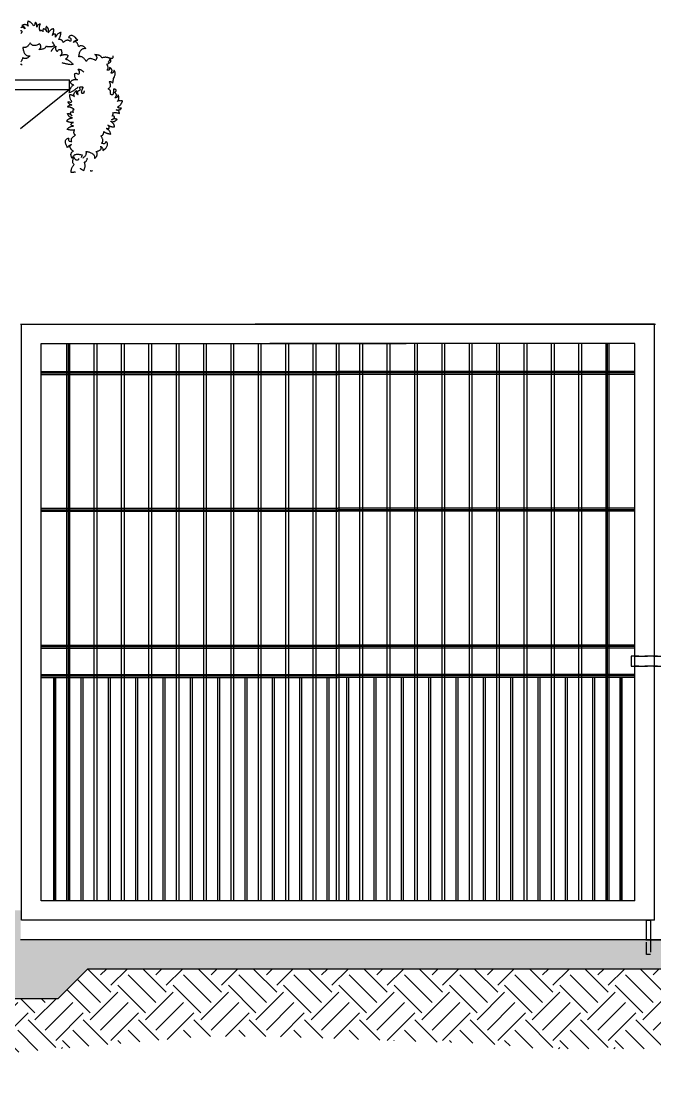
# Model space of a CAD drawing. Extents: x -24232 to 27340, y -23039 to 23489.
# Drawn here: x -1135 to 2110, y -23021 to -17639 of the extents above; entities that cross this region are included whole.
import ezdxf

# ---------------------------------------------------------------- set-up
doc = ezdxf.new("R2010")
doc.units = 0
doc.header["$LTSCALE"] = 10
doc.linetypes.add('HIDDEN', pattern=[9.525, 6.35, -3.175])
for name, color, linetype in [('0-HATCH', 8, 'CONTINUOUS'), ('1', 1, 'CONTINUOUS'), ('11', 11, 'CONTINUOUS'), ('2', 2, 'CONTINUOUS'), ('3', 3, 'CONTINUOUS'), ('4', 4, 'CONTINUOUS')]:
    doc.layers.add(name, color=color, linetype=linetype)

msp = doc.modelspace()

# ---------------------------------------------------------------- hatches: boundary and pattern name
at = {"layer": '0-HATCH'}
h = msp.add_hatch(dxfattribs=at)
h.set_pattern_fill('EARTH', color=256, scale=800, angle=45, style=0)
h.set_pattern_definition([(45, (5830.53, -1359.33), (3e-14, 282.8427), [200, -200]), (45, (5777.5, -1306.3), (3e-14, 282.8427), [200, -200]), (45, (5724.46, -1253.27), (3e-14, 282.8427), [200, -200]), (135, (5724.46, -1217.91), (-282.8427, 3e-14), [200, -200]), (135, (5777.5, -1164.88), (-282.8427, 3e-14), [200, -200]), (135, (5830.53, -1111.85), (-282.8427, 3e-14), [200, -200])])
h.paths.add_polyline_path([(-3857.7, -22339.6), (-3857.7, -22964.8), (-3538.8, -22985.6), (-3370.4, -23003.4), (-3264, -23012.2), (-2608.3, -23021.1), (-2510.8, -23021.1), (-2218.4, -23003.4), (-2103.2, -22976.8), (-1314.5, -22941.4), (-1252.4, -22923.6), (-632.1, -22870.5), (-215.6, -22835.1), (-117.6, -22835.1), (-117.6, -22489.6), (-794, -22489.6), (-944, -22639.6), (-1397.4, -22639.6), (-1397.4, -22339.6)])
h.paths.add_polyline_path([(936.4, -22861.6), (1237.7, -22870.5), (1521.3, -22897.1), (2194.8, -22897.1), (2354.3, -22897.1), (3033.1, -22923.6), (3148.3, -22923.6), (3317.2, -22923.6), (3317.2, -22489.6), (-117.6, -22489.6), (-117.6, -22835.1), (50.2, -22835.1), (165.4, -22835.1), (422.4, -22843.9)])
at = {"layer": '2'}
h = msp.add_hatch(dxfattribs=at)
h.set_pattern_fill('AR-CONC', color=256, scale=20, angle=45, style=0)
h.set_pattern_definition([(95, (5830.53, -1359.33), (110.3104, 92.5614), [15, -165]), (40, (5830.53, -1359.33), (-125.9984, 86.7536), [12, -132]), (145.4514, (5839.72, -1351.62), (-15.6879, 179.31506), [12.748, -140.2284]), (91.1842, (5802.24, -1331.05), (174.3386, 127.5228), [22.5, -247.5]), (141.6356, (5816.77, -1320.42), (-5.5798, 269.9423), [19.122, -210.3426]), (36.1842, (5802.24, -1331.05), (-5.58, 269.9423), [18, -198]), (66, (5823.45, -1323.98), (141.3543, 27.4765), [15, -165]), (11, (5823.45, -1323.98), (-68.1417, 136.9617), [12, -132]), (116.4514, (5835.23, -1321.69), (73.2127, 164.4381), [12.748, -140.2284]), (82.5, (5830.526, -1359.333), (-45.35864, 48.79796), [0, -130.4, 0, -134, 0, -132.5]), (52.5, (5830.526, -1359.33), (-18.57459, 92.9819), [0, -76.4, 0, -127.4, 0, -50.5]), (12.5, (5798.99, -1390.87), (78.68363, 72.30415), [0, -50, 0, -156, 0, -207]), (2.5, (5784.85, -1405.01), (68.318, 96.63196), [0, -65, 0, -103.6, 0, -147])])
h.paths.add_polyline_path([(-1137.4, -22339.6), (-1137.4, -22189.6), (-1397.4, -22189.6), (-1397.4, -22639.6), (-944, -22639.6), (-794, -22489.6), (5019.2, -22489.6), (5169.2, -22639.6), (5612.6, -22639.6), (5612.6, -22189.6), (5362.6, -22189.6), (5362.6, -22339.6)])

# ---------------------------------------------------------------- linework, layer by layer
at = {"layer": '1'}
for p, q in [((-892.4, -22139.6), (-892.4, -19289.6)), ((1867.6, -22139.6), (1867.6, -19289.6)), ((-1032.4, -19439.6), (487.6, -19439.6)), ((2007.6, -19439.6), (487.6, -19439.6)), ((-1032.4, -20139.6), (487.6, -20139.6)), ((2007.6, -20139.6), (487.6, -20139.6)), ((-1032.4, -20839.6), (487.6, -20839.6)), ((2007.6, -20839.6), (487.6, -20839.6)), ((-1032.4, -20989.6), (487.6, -20989.6)), ((2007.6, -20989.6), (487.6, -20989.6)), ((-962.4, -22139.6), (-962.4, -20997.1)), ((1937.6, -22139.6), (1937.6, -20997.1)), ((2062.6, -22339.6), (2162.6, -22339.6))]:
    msp.add_line(p, q, dxfattribs=at)
for points in [[(-688.9, -17850.2), (-687.7, -17848.8), (-686.3, -17846.8), (-684.9, -17844.8), (-683.6, -17842.6), (-682.3, -17840.4), (-681.1, -17838.2), (-680, -17835.9), (-678.9, -17833.4), (-677.9, -17831), (-677.9, -17831), (-680.4, -17829.5), (-682.9, -17828.3), (-685.5, -17827.2), (-688.1, -17826.4), (-690.7, -17825.6), (-693.4, -17825.1), (-695.9, -17824.7), (-698.6, -17824.6), (-701.3, -17824.5), (-704, -17824.5), (-706.8, -17824.7), (-709.5, -17825.1), (-712.3, -17825.5), (-715, -17826.2), (-717.8, -17826.9), (-720.6, -17827.8), (-720.6, -17827.8), (-721.4, -17825.3), (-722.6, -17823.2), (-723.9, -17821.3), (-725.5, -17819.5), (-727.4, -17818.1), (-729.4, -17816.8), (-731.7, -17815.8), (-734.1, -17814.9), (-736.7, -17814.1), (-739.4, -17813.4), (-742.1, -17812.8), (-744.9, -17812.3), (-747.9, -17811.9), (-750.8, -17811.4), (-753.7, -17811), (-756.7, -17810.6), (-756.7, -17810.6), (-754.6, -17812.4), (-752.7, -17814.2), (-751.1, -17816), (-749.8, -17817.9), (-748.6, -17819.7), (-747.9, -17821.5), (-747.4, -17823.4), (-747, -17825.2), (-747.1, -17827.1), (-747.3, -17829), (-747.9, -17830.8), (-748.6, -17832.7), (-749.6, -17834.6), (-751, -17836.5), (-752.5, -17838.4), (-754.3, -17840.2), (-754.3, -17840.2), (-759.2, -17837.6), (-763.7, -17835.5), (-768.1, -17833.8), (-772, -17832.6), (-775.7, -17831.9), (-779.2, -17831.4), (-782.3, -17831.4), (-785.3, -17831.7), (-788, -17832.6), (-790.5, -17833.5), (-792.7, -17834.9), (-794.7, -17836.6), (-796.6, -17838.6), (-798.3, -17840.9), (-799.7, -17843.4), (-801.1, -17846.2), (-801.1, -17846.2), (-803.1, -17842.8), (-805.2, -17839.7), (-807.3, -17836.7), (-809.5, -17834), (-811.7, -17831.4), (-813.9, -17829.2), (-816.3, -17827.1), (-818.5, -17825.3), (-821, -17823.9), (-823.4, -17822.7), (-826, -17821.8), (-828.6, -17821.2), (-831.2, -17821), (-834, -17821.1), (-836.7, -17821.5), (-839.6, -17822.3), (-839.6, -17822.3), (-838.9, -17817.8), (-838.1, -17813.4), (-837.1, -17809), (-836, -17804.9), (-834.8, -17801), (-833.4, -17797.3), (-831.7, -17793.8), (-829.9, -17790.6), (-827.7, -17787.9), (-825.3, -17785.3), (-822.6, -17783.1), (-819.6, -17781.4), (-816.2, -17779.9), (-812.5, -17779), (-808.4, -17778.5), (-803.8, -17778.6), (-803.8, -17778.6), (-805.9, -17776.5), (-808, -17774.4), (-810.1, -17772.6), (-812.3, -17770.8), (-814.5, -17769.3), (-816.7, -17767.8), (-818.8, -17766.7), (-821.1, -17765.8), (-823.3, -17765.3), (-825.6, -17764.9), (-827.9, -17765), (-830.2, -17765.3), (-832.6, -17766), (-835, -17767.2), (-837.3, -17768.8), (-839.8, -17770.8), (-839.8, -17770.8), (-840.7, -17767.5), (-841.7, -17764.1), (-842.8, -17761.1), (-844, -17758.1), (-845.2, -17755.4), (-846.6, -17753), (-848, -17750.7), (-849.6, -17748.7), (-851.3, -17747.2), (-853.1, -17746), (-855, -17745.1), (-857, -17744.8), (-859.2, -17744.8), (-861.6, -17745.4), (-864.1, -17746.5), (-866.8, -17748.1), (-866.8, -17748.1), (-864.5, -17745.2), (-862.1, -17742.6), (-859.6, -17740.3), (-856.9, -17738.4), (-854.1, -17736.9), (-851.2, -17736.1), (-848, -17736), (-844.7, -17736.6), (-844.7, -17736.6), (-848.6, -17731.8), (-852.4, -17727.6), (-855.9, -17723.9), (-859.4, -17720.7), (-862.9, -17718), (-866.1, -17716), (-869.3, -17714.3), (-872.5, -17713.2), (-875.4, -17712.6), (-878.2, -17712.6), (-880.8, -17713), (-883.4, -17713.9), (-885.8, -17715.4), (-888.2, -17717.2), (-890.3, -17719.5), (-892.3, -17722.3), (-892.3, -17722.3), (-888.2, -17723.1), (-884.9, -17724.3), (-882.4, -17726), (-880.7, -17728.2), (-879.8, -17731.1), (-879.7, -17734.5), (-880.5, -17738.6), (-882.2, -17743.5), (-882.2, -17743.5), (-884.6, -17741.5), (-886.9, -17739.8), (-889.2, -17738.6), (-891.6, -17737.8), (-893.9, -17737.3), (-896.2, -17737.1), (-898.5, -17737.3), (-900.9, -17737.7), (-903.3, -17738.4), (-905.5, -17739.3), (-907.9, -17740.4), (-910.2, -17741.7), (-912.5, -17743.2), (-914.8, -17744.7), (-917, -17746.4), (-919.4, -17748.2), (-919.4, -17748.2), (-919.9, -17746.3), (-920.6, -17744.4), (-921.4, -17742.7), (-922.3, -17741.2), (-923.4, -17739.8), (-924.5, -17738.5), (-925.9, -17737.4), (-927.3, -17736.3), (-928.8, -17735.5), (-930.5, -17734.8), (-932.4, -17734.2), (-934.2, -17733.7), (-936.3, -17733.4), (-938.5, -17733.2), (-940.7, -17733.2), (-943.1, -17733.3), (-943.1, -17733.3), (-941.6, -17731.4), (-940.1, -17729.4), (-938.9, -17727.5), (-937.7, -17725.3), (-936.7, -17723.2), (-935.7, -17721), (-934.9, -17718.8), (-934.1, -17716.6), (-933.4, -17714.3), (-932.7, -17712.1), (-932.2, -17709.7), (-931.7, -17707.3), (-931.2, -17704.9), (-930.9, -17702.5), (-930.5, -17700.1), (-930.1, -17697.7), (-930.1, -17697.7), (-932.6, -17698.3), (-935, -17699), (-937.4, -17699.9), (-939.5, -17700.9), (-941.6, -17701.9), (-943.6, -17703), (-945.7, -17704.3), (-947.4, -17705.8), (-949.2, -17707.4), (-950.9, -17708.9), (-952.4, -17710.7), (-953.8, -17712.6), (-955.1, -17714.6), (-956.4, -17716.7), (-957.5, -17718.9), (-958.6, -17721.2), (-958.6, -17721.2), (-958, -17718.7), (-957.8, -17716.4), (-957.7, -17714.1), (-957.8, -17712.1), (-958.1, -17710.1), (-958.6, -17708.3), (-959.3, -17706.8), (-960.2, -17705.2), (-960.2, -17705.2), (-963.6, -17705.4), (-966.4, -17705.9), (-968.8, -17706.6), (-970.8, -17707.7), (-972.4, -17708.9), (-973.6, -17710.2), (-974.7, -17711.6), (-975.6, -17713.1), (-975.6, -17713.1), (-974.4, -17711.1), (-973.2, -17709), (-972.2, -17707.1), (-971.3, -17705), (-970.4, -17703), (-969.7, -17700.9), (-969.1, -17698.8), (-968.6, -17696.6), (-968.3, -17694.5), (-967.9, -17692.4), (-967.7, -17690.2), (-967.6, -17688.1), (-967.5, -17685.9), (-967.6, -17683.7), (-967.8, -17681.4), (-968.1, -17679.2), (-968.1, -17679.2), (-970, -17679.2), (-971.9, -17679.4), (-973.7, -17679.7), (-975.5, -17680.2), (-977.3, -17680.9), (-979, -17681.8), (-980.8, -17682.8), (-982.5, -17684), (-984.3, -17685.3), (-985.9, -17686.9), (-987.6, -17688.7), (-989.1, -17690.5), (-990.7, -17692.6), (-992.3, -17694.8), (-993.8, -17697.1), (-995.3, -17699.7), (-995.3, -17699.7), (-994.5, -17696.5), (-993.9, -17693.6), (-993.6, -17690.9), (-993.6, -17688.3), (-993.8, -17685.9), (-994.1, -17683.6), (-994.7, -17681.3), (-995.5, -17679.4), (-996.4, -17677.4), (-997.4, -17675.5), (-998.4, -17673.8), (-999.8, -17672.2), (-1001.1, -17670.5), (-1002.6, -17669), (-1004, -17667.5), (-1005.7, -17666), (-1005.7, -17666), (-1006.1, -17667.5), (-1006.5, -17668.9), (-1006.9, -17670.4), (-1007.3, -17672), (-1007.5, -17673.4), (-1007.8, -17675), (-1007.8, -17676.6), (-1007.8, -17678.3), (-1007.7, -17679.9), (-1007.5, -17681.7), (-1007.1, -17683.5), (-1006.6, -17685.4), (-1006, -17687.4), (-1005.3, -17689.4), (-1004.2, -17691.5), (-1003.1, -17693.6), (-1003.1, -17693.6), (-1005.1, -17690.1), (-1006.9, -17687), (-1009, -17684.5), (-1010.9, -17682.4), (-1013.1, -17680.9), (-1015.2, -17680), (-1017.4, -17679.4), (-1019.6, -17679.4), (-1019.6, -17679.4), (-1020.8, -17681.2), (-1021.8, -17682.8), (-1022.5, -17684.5), (-1022.9, -17686.1), (-1023.1, -17687.6), (-1023, -17689.1), (-1022.4, -17690.5), (-1021.7, -17691.8), (-1021.7, -17691.8), (-1025.2, -17690), (-1028.2, -17688.4), (-1030.8, -17687.4), (-1032.9, -17686.8), (-1034.6, -17686.6), (-1036, -17687.1), (-1037, -17688.3), (-1037.4, -17690.2), (-1037.4, -17690.2), (-1038.2, -17688.1), (-1038.8, -17685.9), (-1039.4, -17683.8), (-1039.8, -17681.6), (-1040, -17679.4), (-1040.2, -17677.2), (-1040.4, -17675.1), (-1040.3, -17672.8), (-1040.2, -17670.6), (-1039.9, -17668.3), (-1039.5, -17666.1), (-1039, -17663.8), (-1038.5, -17661.6), (-1037.8, -17659.2), (-1036.9, -17657), (-1036, -17654.6), (-1036, -17654.6), (-1038.9, -17654.6), (-1041.8, -17655.1), (-1044.5, -17656.1), (-1047, -17657.7), (-1049.1, -17660), (-1051.1, -17662.8), (-1052.8, -17666.4), (-1054.3, -17670.7), (-1054.3, -17670.7), (-1053.9, -17668.2), (-1053.7, -17665.7), (-1053.6, -17663.5), (-1053.7, -17661.3), (-1053.9, -17659.2), (-1054.1, -17657.3), (-1054.5, -17655.5), (-1055, -17653.8), (-1055.6, -17652.3), (-1056.3, -17650.9), (-1057.2, -17649.4), (-1058.2, -17648.2), (-1059.3, -17647.2), (-1060.4, -17646.1), (-1061.8, -17645.3), (-1063.3, -17644.5), (-1063.3, -17644.5), (-1063.1, -17648.7), (-1063.4, -17652.5), (-1063.8, -17655.7), (-1064.5, -17658.2), (-1065.5, -17660.3), (-1066.8, -17661.6), (-1068.4, -17662.5), (-1070.3, -17662.8), (-1070.3, -17662.8), (-1072.1, -17660), (-1073.7, -17657.4), (-1075.5, -17655.2), (-1077.2, -17653.1), (-1079.1, -17651.2), (-1080.9, -17649.5), (-1082.7, -17648.1), (-1084.6, -17646.7), (-1086.4, -17645.5), (-1088.3, -17644.3), (-1090.1, -17643.3), (-1092, -17642.3), (-1093.8, -17641.5), (-1095.6, -17640.6), (-1097.6, -17639.7), (-1099.4, -17638.9), (-1099.4, -17638.9), (-1100, -17640.6), (-1100.4, -17642.4), (-1100.9, -17644.2), (-1101.2, -17645.9), (-1101.3, -17647.6), (-1101.5, -17649.2), (-1101.5, -17651), (-1101.4, -17652.6), (-1101.3, -17654.3), (-1101.1, -17655.9), (-1100.7, -17657.6), (-1100.3, -17659.1), (-1099.8, -17660.7), (-1099.3, -17662.3), (-1098.6, -17663.8), (-1097.8, -17665.3), (-1097.8, -17665.3), (-1100.2, -17663.3), (-1102.5, -17661.6), (-1104.6, -17660.2), (-1106.8, -17659.1), (-1109, -17658.4), (-1111.1, -17657.8), (-1113.3, -17657.4), (-1115.3, -17657.4), (-1117.3, -17657.4), (-1119.4, -17657.6), (-1121.3, -17658.1), (-1123.4, -17658.7), (-1125.3, -17659.4), (-1127.2, -17660.2), (-1129.2, -17661.1), (-1131.1, -17662), (-1131.1, -17662), (-1126.2, -17663.3), (-1122.6, -17665), (-1119.8, -17666.9), (-1118, -17669.2), (-1116.7, -17671.4), (-1116.1, -17674.1), (-1115.9, -17676.7), (-1116, -17679.4), (-1116, -17679.4), (-1117.5, -17677.3), (-1119.3, -17675.5), (-1120.9, -17674), (-1122.5, -17672.9), (-1124.2, -17671.9), (-1125.7, -17671.2), (-1127.5, -17670.9), (-1129.1, -17670.8), (-1130.7, -17671), (-1132.4, -17671.4), (-1134.1, -17672.2), (-1135.7, -17673.1)], [(-1137.2, -17687.4), (-1134.7, -17688.1), (-1132.9, -17689.1), (-1131.7, -17690.1), (-1130.8, -17691.3), (-1130.6, -17692.7), (-1130.7, -17694.2), (-1131.3, -17695.7), (-1132.1, -17697.3), (-1133.2, -17699.1), (-1134.6, -17700.8), (-1136.2, -17702.6)], [(-975.3, -17745.8), (-974.1, -17747.2), (-972.7, -17749.2), (-971.3, -17751.3), (-970, -17753.4), (-968.7, -17755.6), (-967.5, -17757.8), (-966.4, -17760.1), (-965.3, -17762.6), (-964.2, -17765.1), (-964.2, -17765.1), (-966.8, -17766.5), (-969.3, -17767.7), (-971.9, -17768.8), (-974.5, -17769.6), (-977.1, -17770.4), (-979.8, -17770.9), (-982.3, -17771.3), (-985, -17771.4), (-987.7, -17771.6), (-990.4, -17771.6), (-993.1, -17771.3), (-995.9, -17770.9), (-998.6, -17770.5), (-1001.4, -17769.8), (-1004.2, -17769.1), (-1007, -17768.2), (-1007, -17768.2), (-1007.8, -17770.7), (-1009, -17772.9), (-1010.3, -17774.7), (-1011.9, -17776.5), (-1013.7, -17777.9), (-1015.8, -17779.2), (-1018.1, -17780.3), (-1020.5, -17781.2), (-1023.1, -17782), (-1025.7, -17782.6), (-1028.5, -17783.2), (-1031.3, -17783.7), (-1034.3, -17784.2), (-1037.2, -17784.6), (-1040.1, -17785), (-1043.1, -17785.4), (-1043.1, -17785.4), (-1041, -17783.6), (-1039.1, -17781.8), (-1037.5, -17780), (-1036.2, -17778.1), (-1035, -17776.4), (-1034.3, -17774.5), (-1033.8, -17772.6), (-1033.4, -17770.8), (-1033.5, -17768.9), (-1033.6, -17767), (-1034.2, -17765.2), (-1035, -17763.4), (-1036, -17761.4), (-1037.4, -17759.5), (-1038.9, -17757.7), (-1040.7, -17755.8), (-1040.7, -17755.8), (-1045.6, -17758.5), (-1050.1, -17760.5), (-1054.4, -17762.2), (-1058.4, -17763.4), (-1062.1, -17764.2), (-1065.6, -17764.6), (-1068.7, -17764.7), (-1071.7, -17764.3), (-1074.4, -17763.5), (-1076.9, -17762.5), (-1079.1, -17761.1), (-1081.1, -17759.4), (-1082.9, -17757.4), (-1084.7, -17755.1), (-1086.1, -17752.6), (-1087.5, -17749.9), (-1087.5, -17749.9), (-1089.5, -17753.2), (-1091.6, -17756.4), (-1093.7, -17759.3), (-1095.9, -17762.1), (-1098.1, -17764.6), (-1100.3, -17766.8), (-1102.7, -17769), (-1104.9, -17770.7), (-1107.4, -17772.1), (-1109.8, -17773.3), (-1112.4, -17774.3), (-1114.9, -17774.8), (-1117.6, -17775.1), (-1120.4, -17774.9), (-1123.1, -17774.5), (-1126, -17773.7), (-1126, -17773.7), (-1125.3, -17778.3), (-1124.5, -17782.6), (-1123.5, -17787), (-1122.4, -17791.1), (-1121.2, -17795), (-1119.8, -17798.7), (-1118.1, -17802.2), (-1116.3, -17805.4), (-1114.1, -17808.2), (-1111.7, -17810.8), (-1109, -17812.9), (-1106, -17814.7), (-1102.6, -17816.1), (-1098.9, -17817.1), (-1094.7, -17817.5), (-1090.2, -17817.4), (-1090.2, -17817.4), (-1092.2, -17819.5), (-1094.3, -17821.6), (-1096.5, -17823.5), (-1098.7, -17825.2), (-1100.9, -17826.8), (-1103, -17828.2), (-1105.2, -17829.4), (-1107.4, -17830.2), (-1109.7, -17830.7), (-1112, -17831.1), (-1114.3, -17831.1), (-1116.6, -17830.7), (-1119, -17830), (-1121.4, -17828.8), (-1123.7, -17827.3), (-1126.2, -17825.2), (-1126.2, -17825.2), (-1127.1, -17828.5), (-1128.1, -17831.9), (-1129.2, -17835), (-1130.4, -17837.9), (-1131.6, -17840.6), (-1133, -17843.1), (-1134.4, -17845.4), (-1136, -17847.3)], [(-979.1, -17794.4), (-979.1, -17794.4), (-978.4, -17792), (-977.6, -17789.9), (-976.6, -17787.8), (-975.5, -17785.9), (-974.5, -17783.9), (-973.2, -17782.1), (-971.8, -17780.4), (-970.3, -17778.8), (-968.9, -17777.2), (-967.2, -17775.8), (-965.6, -17774.3), (-963.8, -17773), (-962, -17771.6), (-960.1, -17770.6), (-958.1, -17769.4), (-956.2, -17768.2), (-956.2, -17768.2), (-957, -17770.8), (-957.7, -17773.2), (-958.1, -17775.3), (-958.2, -17777.5), (-958.3, -17779.5), (-958.1, -17781.2), (-957.7, -17782.9), (-957.3, -17784.4), (-956.7, -17785.9), (-955.9, -17787.3), (-955, -17788.5), (-954, -17789.8), (-952.9, -17791.1), (-951.7, -17792.2), (-950.5, -17793.2), (-949.2, -17794.2), (-949.2, -17794.2), (-947.1, -17790.7), (-944.7, -17788.2), (-942.4, -17786.4), (-940, -17785.2), (-937.6, -17784.7), (-935, -17784.5), (-932.5, -17784.6), (-930, -17785.1), (-930, -17785.1), (-929.1, -17787.5), (-928.4, -17790), (-927.7, -17792.3), (-927.3, -17794.7), (-926.9, -17796.9), (-926.6, -17799), (-926.5, -17801.2), (-926.6, -17803.3), (-926.8, -17805.3), (-927.3, -17807.2), (-927.9, -17808.9), (-928.6, -17810.7), (-929.6, -17812.4), (-930.7, -17814), (-932.1, -17815.5), (-933.7, -17816.9), (-933.7, -17816.9), (-931, -17815.6), (-928.2, -17814.3), (-925.7, -17813.3), (-923.1, -17812.4), (-920.5, -17811.8), (-918, -17811.1), (-915.5, -17810.8), (-913, -17810.5), (-910.6, -17810.3), (-908.2, -17810.4), (-905.9, -17810.5), (-903.6, -17810.8), (-901.2, -17811.3), (-899, -17812), (-896.9, -17812.8), (-894.7, -17813.7), (-894.7, -17813.7), (-895, -17815.3), (-895.3, -17817.1), (-895.7, -17818.7), (-896.3, -17820.3), (-896.8, -17821.8), (-897.5, -17823.2), (-898.1, -17824.7), (-898.9, -17826), (-899.7, -17827.2), (-900.6, -17828.4), (-901.6, -17829.7), (-902.8, -17830.7), (-903.9, -17831.6), (-905.1, -17832.4), (-906.4, -17833.3), (-907.9, -17834), (-907.9, -17834), (-904.6, -17834.4), (-901.4, -17835.2), (-898.5, -17836.1), (-895.6, -17837.3), (-892.9, -17838.6), (-890.4, -17840), (-888, -17841.7), (-885.6, -17843.4), (-883.2, -17845.3), (-881, -17847.3), (-878.9, -17849.3), (-876.8, -17851.5), (-874.8, -17853.7), (-872.7, -17855.8), (-870.7, -17858.1), (-868.7, -17860.3), (-868.7, -17860.3), (-871.3, -17861.2), (-874.1, -17861.8), (-877.2, -17862.1), (-880.7, -17862.2), (-884.2, -17862), (-888, -17861.5), (-891.8, -17861.1), (-895.7, -17860.4), (-899.7, -17859.6), (-903.7, -17858.6), (-907.6, -17857.7), (-911.3, -17856.6), (-915.1, -17855.7), (-918.6, -17854.6), (-921.7, -17853.6), (-924.8, -17852.7)], [(-1137.6, -17859.9), (-1134.4, -17860), (-1131.1, -17859.4), (-1131.1, -17859.4), (-1135, -17864.2)], [(-817.7, -18339.1), (-816.5, -18338.3), (-813.7, -18336.2), (-811.1, -18334), (-808.8, -18331.8), (-806.7, -18329.5), (-805, -18327.2), (-803.5, -18324.8), (-802.2, -18322.4), (-801.3, -18319.8), (-800.7, -18317.2), (-800.4, -18314.6), (-800.5, -18311.8), (-800.9, -18309.1), (-801.7, -18306.2), (-801.7, -18306.2), (-797.1, -18306.9), (-792.8, -18307.8), (-788.4, -18308.9), (-784.3, -18310), (-780.4, -18311.2), (-776.8, -18312.7), (-773.3, -18314.5), (-770.1, -18316.3), (-767.4, -18318.5), (-764.8, -18321), (-762.7, -18323.6), (-761, -18326.7), (-759.6, -18330.1), (-758.6, -18333.9), (-758.3, -18338), (-758.4, -18342.6), (-758.4, -18342.6), (-756.3, -18340.5), (-754.1, -18338.4), (-752.3, -18336.3), (-750.5, -18334.1), (-748.9, -18331.9), (-747.5, -18329.8), (-746.3, -18327.6), (-745.4, -18325.4), (-744.8, -18323.2), (-744.5, -18320.9), (-744.5, -18318.6), (-744.8, -18316.3), (-745.4, -18313.9), (-746.7, -18311.5), (-748.2, -18309.1), (-750.2, -18306.6), (-750.2, -18306.6), (-746.8, -18305.7), (-743.5, -18304.8), (-740.4, -18303.7), (-737.4, -18302.6), (-734.7, -18301.4), (-732.2, -18300), (-729.9, -18298.7), (-728, -18297.1), (-726.4, -18295.4), (-725.2, -18293.6), (-724.3, -18291.7), (-723.9, -18289.7), (-723.9, -18287.5), (-724.5, -18285.2), (-725.6, -18282.6), (-727.2, -18279.9), (-727.2, -18279.9), (-724.3, -18282.2), (-721.7, -18284.7), (-719.4, -18287.2), (-717.6, -18289.9), (-716.1, -18292.7), (-715.3, -18295.7), (-715.3, -18298.8), (-715.9, -18302.1), (-715.9, -18302.1), (-711, -18298.3), (-706.8, -18294.6), (-703, -18291.1), (-699.8, -18287.6), (-697.1, -18284.1), (-695, -18281), (-693.3, -18277.8), (-692.1, -18274.7), (-691.5, -18271.7), (-691.5, -18268.9), (-691.9, -18266.3), (-692.7, -18263.8), (-694.2, -18261.3), (-695.9, -18258.9), (-698.3, -18256.8), (-701, -18254.7), (-701, -18254.7), (-701.9, -18258.8), (-703.1, -18262.1), (-704.8, -18264.6), (-707.1, -18266.2), (-710, -18267.1), (-713.4, -18267.1), (-717.5, -18266.3), (-722.3, -18264.5), (-722.3, -18264.5), (-720.3, -18262.2), (-718.6, -18259.9), (-717.4, -18257.6), (-716.6, -18255.3), (-716, -18252.9), (-715.8, -18250.6), (-715.9, -18248.3), (-716.3, -18245.9), (-717, -18243.6), (-717.9, -18241.3), (-718.9, -18238.9), (-720.2, -18236.6), (-721.7, -18234.2), (-723.2, -18231.9), (-724.8, -18229.7), (-726.6, -18227.3), (-726.6, -18227.3), (-724.7, -18226.8), (-722.8, -18226.1), (-721.1, -18225.3), (-719.5, -18224.4), (-718.2, -18223.4), (-716.8, -18222.3), (-715.7, -18220.9), (-714.6, -18219.6), (-713.8, -18218), (-713.1, -18216.3), (-712.4, -18214.5), (-712, -18212.7), (-711.6, -18210.5), (-711.4, -18208.4), (-711.4, -18206.2), (-711.4, -18203.8), (-711.4, -18203.8), (-709.5, -18205.3), (-707.5, -18206.8), (-705.6, -18208.1), (-703.5, -18209.3), (-701.4, -18210.3), (-699.2, -18211.4), (-697, -18212.2), (-694.8, -18212.9), (-692.6, -18213.7), (-690.3, -18214.4), (-687.9, -18214.9), (-685.6, -18215.5), (-683.2, -18216), (-680.8, -18216.4), (-678.4, -18216.8), (-676, -18217.2), (-676, -18217.2), (-676.5, -18214.7), (-677.2, -18212.3), (-678, -18209.9), (-679, -18207.8), (-680, -18205.6), (-681.1, -18203.6), (-682.4, -18201.6), (-683.8, -18199.8), (-685.4, -18198), (-687, -18196.3), (-688.7, -18194.8), (-690.6, -18193.3), (-692.6, -18192), (-694.6, -18190.7), (-696.8, -18189.5), (-699.1, -18188.5), (-699.1, -18188.5), (-696.6, -18189), (-694.3, -18189.3), (-692, -18189.4), (-690, -18189.3), (-688.1, -18189), (-686.2, -18188.5), (-684.7, -18187.9), (-683.1, -18187), (-683.1, -18187), (-683.2, -18183.6), (-683.8, -18180.8), (-684.4, -18178.4), (-685.4, -18176.4), (-686.6, -18174.8), (-688, -18173.6), (-689.3, -18172.5), (-690.9, -18171.5), (-690.9, -18171.5), (-688.8, -18172.8), (-686.8, -18174), (-684.9, -18175), (-682.8, -18175.9), (-680.7, -18176.8), (-678.6, -18177.6), (-676.5, -18178.2), (-674.4, -18178.7), (-672.3, -18179.1), (-670.2, -18179.5), (-668, -18179.7), (-665.9, -18179.8), (-663.7, -18179.9), (-661.5, -18179.9), (-659.2, -18179.7), (-657, -18179.4), (-657, -18179.4), (-657, -18177.6), (-657.1, -18175.6), (-657.5, -18173.8), (-658, -18172), (-658.6, -18170.2), (-659.5, -18168.5), (-660.5, -18166.7), (-661.7, -18165), (-662.9, -18163.2), (-664.5, -18161.5), (-666.2, -18159.8), (-668.1, -18158.3), (-670.1, -18156.7), (-672.4, -18155.1), (-674.6, -18153.5), (-677.2, -18152), (-677.2, -18152), (-674, -18152.9), (-671.1, -18153.5), (-668.4, -18153.8), (-665.8, -18153.8), (-663.4, -18153.7), (-661, -18153.4), (-658.8, -18152.8), (-656.8, -18152.1), (-654.8, -18151.2), (-653, -18150.2), (-651.2, -18149.2), (-649.6, -18147.9), (-647.9, -18146.6), (-646.4, -18145.1), (-644.9, -18143.6), (-643.4, -18142), (-643.4, -18142), (-644.8, -18141.6), (-646.3, -18141.2), (-647.7, -18140.7), (-649.3, -18140.3), (-650.8, -18140.1), (-652.4, -18139.8), (-654, -18139.8), (-655.6, -18139.7), (-657.2, -18139.8), (-659, -18140), (-660.8, -18140.4), (-662.8, -18140.8), (-664.7, -18141.4), (-666.7, -18142.2), (-668.9, -18143.1), (-671, -18144.3), (-671, -18144.3), (-667.4, -18142.4), (-664.4, -18140.5), (-661.8, -18138.5), (-659.7, -18136.6), (-658.1, -18134.4), (-657.2, -18132.4), (-656.6, -18130.1), (-656.6, -18128), (-656.6, -18128), (-658.4, -18126.7), (-660, -18125.7), (-661.7, -18125), (-663.3, -18124.5), (-664.7, -18124.3), (-666.2, -18124.5), (-667.7, -18125), (-669, -18125.6), (-669, -18125.6), (-667.1, -18122.2), (-665.5, -18119.2), (-664.4, -18116.7), (-663.8, -18114.6), (-663.6, -18112.8), (-664.1, -18111.4), (-665.2, -18110.5), (-667.2, -18110), (-667.2, -18110), (-665.1, -18109.3), (-662.9, -18108.7), (-660.8, -18108.1), (-658.6, -18107.7), (-656.4, -18107.5), (-654.2, -18107.4), (-652, -18107.2), (-649.7, -18107.3), (-647.5, -18107.4), (-645.3, -18107.8), (-643, -18108.2), (-640.8, -18108.7), (-638.5, -18109.2), (-636.2, -18110), (-634, -18111), (-631.6, -18111.9), (-631.6, -18111.9), (-631.6, -18108.9), (-632.1, -18106), (-633, -18103.3), (-634.6, -18100.8), (-636.8, -18098.7), (-639.6, -18096.6), (-643.2, -18094.9), (-647.5, -18093.3), (-647.5, -18093.3), (-644.9, -18093.7), (-642.5, -18094), (-640.2, -18094.1), (-638.1, -18094.1), (-636, -18093.9), (-634.1, -18093.7), (-632.3, -18093.4), (-630.6, -18092.9), (-629, -18092.2), (-627.6, -18091.6), (-626.2, -18090.7), (-625, -18089.7), (-623.9, -18088.6), (-622.8, -18087.5), (-622, -18086.1), (-621.2, -18084.7), (-621.2, -18084.7), (-625.4, -18084.8), (-629.1, -18084.5), (-632.3, -18084), (-634.8, -18083.3), (-636.9, -18082.3), (-638.2, -18080.9), (-639.1, -18079.3), (-639.3, -18077.4), (-639.3, -18077.4), (-636.6, -18075.7), (-633.9, -18074.1), (-631.7, -18072.3), (-629.6, -18070.6), (-627.7, -18068.8), (-626, -18067), (-624.5, -18065.2), (-623.1, -18063.3), (-621.8, -18061.6), (-620.7, -18059.7), (-619.7, -18057.9), (-618.6, -18056), (-617.8, -18054.2), (-616.9, -18052.4), (-616, -18050.4), (-615.1, -18048.6), (-615.1, -18048.6), (-616.8, -18048), (-618.7, -18047.6), (-620.4, -18047.1), (-622.1, -18046.8), (-623.8, -18046.6), (-625.4, -18046.4), (-627.2, -18046.3), (-628.8, -18046.4), (-630.5, -18046.5), (-632.1, -18046.8), (-633.8, -18047.1), (-635.3, -18047.5), (-636.9, -18048), (-638.6, -18048.5), (-640, -18049.1), (-641.6, -18049.9), (-641.6, -18049.9), (-639.5, -18047.6), (-637.8, -18045.3), (-636.3, -18043.2), (-635.3, -18041), (-634.5, -18038.8), (-633.9, -18036.7), (-633.5, -18034.5), (-633.4, -18032.5), (-633.4, -18030.5), (-633.6, -18028.4), (-634.1, -18026.5), (-634.7, -18024.4), (-635.3, -18022.5), (-636.1, -18020.5), (-637, -18018.6), (-637.9, -18016.7), (-637.9, -18016.7), (-639.2, -18021.6), (-641, -18025.2), (-642.9, -18027.9), (-645.1, -18029.7), (-647.5, -18030.9), (-650.1, -18031.5), (-652.7, -18031.7), (-655.4, -18031.6), (-655.4, -18031.6), (-653.3, -18030), (-651.5, -18028.3), (-650, -18026.7), (-648.8, -18025.1), (-647.8, -18023.4), (-647.1, -18021.9), (-646.8, -18020.2), (-646.6, -18018.6), (-646.8, -18016.9), (-647.2, -18015.2), (-648, -18013.5), (-648.9, -18011.9), (-650.2, -18010.3), (-651.7, -18008.5), (-653.5, -18007), (-655.6, -18005.2), (-655.6, -18005.2), (-652.5, -18002.3), (-650.4, -17999.7), (-648.8, -17997.4), (-647.7, -17995.5), (-647.3, -17994), (-647.4, -17992.6), (-647.8, -17991.5), (-648.8, -17990.5), (-649.9, -17989.7), (-651.4, -17989.2), (-652.9, -17988.7), (-654.8, -17988.2), (-656.6, -17987.9), (-658.5, -17987.4), (-660.2, -17987.1), (-661.9, -17986.6), (-661.9, -17986.6), (-661.8, -17993), (-661.7, -17998.4), (-662, -18003.2), (-662.6, -18007), (-663.2, -18010.2), (-663.9, -18012.7), (-664.9, -18014.5), (-666, -18015.7), (-667.1, -18016.6), (-668.5, -18016.8), (-670, -18016.6), (-671.6, -18016.1), (-673.1, -18015.2), (-674.9, -18014.1), (-676.6, -18012.7), (-678.3, -18011.1), (-678.3, -18011.1), (-677.7, -18009), (-677.1, -18007.1), (-676.7, -18005.1), (-676.6, -18003.2), (-676.6, -18001.3), (-676.8, -17999.6), (-677.1, -17997.8), (-677.6, -17996.3), (-678.4, -17994.7), (-679.2, -17993.3), (-680.3, -17991.8), (-681.5, -17990.6), (-683, -17989.2), (-684.5, -17988.1), (-686.2, -17986.9), (-688.1, -17985.9), (-688.1, -17985.9), (-685.6, -17983.9), (-683.5, -17981.8), (-681.6, -17979.7), (-680, -17977.6), (-678.7, -17975.4), (-677.7, -17973.2), (-677, -17971), (-676.6, -17968.7), (-676.5, -17966.4), (-676.8, -17964.1), (-677.2, -17961.8), (-678, -17959.4), (-679.1, -17956.9), (-680.5, -17954.5), (-682.1, -17952.1), (-684.1, -17949.6), (-684.1, -17949.6), (-681.6, -17948.7), (-679.1, -17948.4), (-676.7, -17948.5), (-674.2, -17949.2), (-671.9, -17950.4), (-669.5, -17952), (-667.3, -17954.3), (-665, -17957), (-665, -17957), (-664.8, -17955.4), (-664.5, -17953.9), (-664.4, -17952.3), (-664, -17950.7), (-663.9, -17949.3), (-663.6, -17947.7), (-663.4, -17946.2), (-663.1, -17944.6), (-662.9, -17943), (-662.6, -17941.5), (-662.4, -17939.9), (-662.1, -17938.3), (-662, -17936.9), (-661.6, -17935.3), (-661.5, -17933.8), (-661.2, -17932.2), (-661.2, -17932.2), (-658.9, -17927.8), (-657.1, -17923.8), (-655.6, -17920.2), (-654.4, -17916.8), (-653.7, -17913.6), (-653.1, -17910.7), (-652.9, -17908), (-652.9, -17905.6), (-653.2, -17903.3), (-653.7, -17901.2), (-654.3, -17899.3), (-655.1, -17897.5), (-656.2, -17895.9), (-657.2, -17894.3), (-658.4, -17892.8), (-659.8, -17891.4), (-659.8, -17891.4), (-660.1, -17895.3), (-660.8, -17898.5), (-662.1, -17901.1), (-663.8, -17903), (-665.9, -17904.3), (-668.5, -17905), (-671.4, -17905), (-674.9, -17904.4), (-674.9, -17904.4), (-672.9, -17902.2), (-671.3, -17899.9), (-670.2, -17897.8), (-669.5, -17895.9), (-669, -17893.9), (-668.9, -17892), (-669.3, -17890.2), (-669.8, -17888.5), (-670.5, -17887), (-671.6, -17885.4), (-672.7, -17883.7), (-674.2, -17882.2), (-675.8, -17880.7), (-677.5, -17879.3), (-679.4, -17877.8), (-681.3, -17876.4), (-681.3, -17876.4), (-681.2, -17880.5), (-681.7, -17884), (-682.7, -17886.7), (-684.2, -17888.8), (-686.2, -17890.2), (-688.7, -17891), (-691.9, -17891.1), (-695.5, -17890.6), (-695.5, -17890.6), (-693.7, -17888.9), (-692.2, -17887.1), (-691.1, -17885.4), (-690.2, -17883.6), (-689.6, -17881.7), (-689.3, -17879.9), (-689.2, -17878), (-689.2, -17876.1), (-689.6, -17874.1), (-689.9, -17872.2), (-690.6, -17870.2), (-691.4, -17868.2), (-692.2, -17866.3), (-693.2, -17864.1), (-694.2, -17862.1), (-695.3, -17860.1), (-695.3, -17860.1), (-691.3, -17858.4), (-687.8, -17856.6), (-684.6, -17854.8), (-681.9, -17852.9), (-679.6, -17851.1), (-677.7, -17849.2), (-676.3, -17847.3), (-675.3, -17845.4), (-674.6, -17843.4), (-674.6, -17841.5), (-674.7, -17839.4), (-675.5, -17837.3), (-676.6, -17835.3), (-678.1, -17833.2), (-680.1, -17831.1), (-682.4, -17829), (-682.4, -17829), (-680.5, -17828.9), (-678.4, -17828.9), (-676.4, -17828.8), (-674.5, -17828.8), (-672.5, -17828.9), (-670.7, -17828.6), (-668.9, -17828.4), (-667.4, -17828.2), (-666, -17827.7), (-664.8, -17827), (-663.9, -17826.1), (-663.2, -17825), (-662.9, -17823.5), (-662.9, -17821.8), (-663.3, -17819.7), (-664.1, -17817.3), (-664.1, -17817.3), (-664.1, -17817.2)], [(-813.1, -17901.2), (-813.1, -17901.2), (-814.6, -17899.3), (-816.2, -17897.7), (-817.9, -17896.1), (-819.6, -17894.7), (-821.3, -17893.3), (-823.3, -17892.1), (-825.1, -17891), (-827.1, -17890.1), (-829, -17889.2), (-831.1, -17888.5), (-833.2, -17887.8), (-835.4, -17887.2), (-837.5, -17886.6), (-839.7, -17886.4), (-841.9, -17886), (-844.2, -17885.7), (-844.2, -17885.7), (-842.4, -17887.8), (-840.9, -17889.7), (-839.8, -17891.6), (-838.8, -17893.5), (-838, -17895.3), (-837.5, -17897), (-837.2, -17898.7), (-837.1, -17900.3), (-837, -17901.9), (-837.2, -17903.4), (-837.6, -17904.9), (-838, -17906.5), (-838.6, -17908.1), (-839.3, -17909.6), (-840, -17911), (-840.8, -17912.4), (-840.8, -17912.4), (-844.1, -17910), (-847.3, -17908.5), (-850.1, -17907.7), (-852.7, -17907.5), (-855.2, -17908), (-857.6, -17908.8), (-859.9, -17909.8), (-862.1, -17911.3), (-862.1, -17911.3), (-861.9, -17913.8), (-861.7, -17916.4), (-861.5, -17918.8), (-860.9, -17921.1), (-860.5, -17923.4), (-859.9, -17925.4), (-859.2, -17927.5), (-858.2, -17929.4), (-857.3, -17931.1), (-856.2, -17932.7), (-855, -17934.1), (-853.6, -17935.5), (-852.1, -17936.6), (-850.4, -17937.7), (-848.5, -17938.6), (-846.6, -17939.2), (-846.6, -17939.2), (-849.6, -17939.1), (-852.6, -17939), (-855.4, -17939), (-858.1, -17939.2), (-860.8, -17939.5), (-863.3, -17939.9), (-865.8, -17940.5), (-868.1, -17941.2), (-870.4, -17941.9), (-872.6, -17942.8), (-874.7, -17943.8), (-876.7, -17945), (-878.7, -17946.4), (-880.5, -17947.9), (-882.2, -17949.4), (-883.9, -17951.1), (-883.9, -17951.1), (-883, -17952.5), (-882, -17954), (-881, -17955.3), (-879.9, -17956.5), (-878.8, -17957.7), (-877.7, -17958.8), (-876.5, -17959.9), (-875.4, -17960.9), (-874.1, -17961.7), (-872.8, -17962.4), (-871.4, -17963.2), (-870, -17963.7), (-868.6, -17964.2), (-867.2, -17964.5), (-865.6, -17964.7), (-864, -17964.9), (-864, -17964.9), (-866.9, -17966.5), (-869.5, -17968.4), (-871.8, -17970.4), (-874.1, -17972.5), (-876.1, -17974.8), (-877.8, -17977.1), (-879.5, -17979.5), (-881.1, -17982.1), (-882.5, -17984.7), (-883.8, -17987.3), (-885, -17990), (-886.1, -17992.8), (-887.2, -17995.6), (-888.3, -17998.4), (-889.2, -18001.3), (-890.3, -18004.1), (-890.3, -18004.1), (-887.6, -18003.9), (-884.7, -18003.4), (-881.7, -18002.5), (-878.4, -18001.2), (-875.3, -17999.7), (-872, -17997.9), (-868.6, -17996), (-865.3, -17993.9), (-861.9, -17991.6), (-858.6, -17989.3), (-855.3, -17986.9), (-852.2, -17984.5), (-849.1, -17982.2), (-846.3, -17979.9), (-843.7, -17977.8), (-841.2, -17975.8)], [(-825.6, -18337.4), (-825.2, -18335.4), (-824.4, -18332.9), (-823.2, -18330.4), (-821.7, -18328.1), (-819.9, -18325.7), (-819.9, -18325.7), (-824.3, -18324.6), (-828.7, -18323.6), (-833.1, -18322.8), (-837.3, -18322.1), (-841.3, -18321.7), (-845.3, -18321.6), (-849.1, -18321.7), (-852.8, -18322.1), (-856.2, -18323), (-859.6, -18324.2), (-862.6, -18325.8), (-865.4, -18327.9), (-868, -18330.4), (-870.4, -18333.5), (-872.4, -18337.1), (-874.2, -18341.3), (-874.2, -18341.3), (-875.3, -18338.6), (-876.4, -18335.8), (-877.3, -18333.1), (-877.9, -18330.4), (-878.5, -18327.8), (-879, -18325.2), (-879.2, -18322.8), (-879.1, -18320.4), (-878.7, -18318.1), (-878.1, -18315.9), (-877.2, -18313.8), (-876, -18311.8), (-874.4, -18309.9), (-872.3, -18308.1), (-869.9, -18306.6), (-867.1, -18305.1), (-867.1, -18305.1), (-869.8, -18303), (-872.4, -18300.7), (-874.9, -18298.5), (-877.1, -18296.3), (-879.1, -18294.1), (-880.8, -18291.8), (-882.3, -18289.7), (-883.5, -18287.4), (-884.2, -18285.2), (-884.6, -18283.1), (-884.7, -18281), (-884.2, -18279), (-883.3, -18277), (-881.8, -18275.1), (-879.8, -18273.2), (-877.2, -18271.3), (-877.2, -18271.3), (-880.8, -18272.3), (-884.1, -18273.5), (-887.3, -18274.9), (-890.1, -18276.6), (-892.6, -18278.6), (-894.4, -18281), (-895.8, -18283.8), (-896.5, -18287.1), (-896.5, -18287.1), (-899.5, -18281.7), (-901.8, -18276.5), (-903.8, -18271.8), (-905.4, -18267.3), (-906.4, -18263), (-907, -18259.3), (-907.3, -18255.7), (-907.1, -18252.3), (-906.4, -18249.4), (-905.3, -18246.8), (-903.9, -18244.6), (-902.1, -18242.6), (-899.8, -18241), (-897.2, -18239.5), (-894.2, -18238.5), (-890.8, -18237.7), (-890.8, -18237.7), (-891.7, -18241.8), (-892, -18245.3), (-891.4, -18248.3), (-890, -18250.7), (-887.7, -18252.7), (-884.6, -18254.1), (-880.5, -18255), (-875.4, -18255.4), (-875.4, -18255.4), (-876.3, -18252.4), (-877, -18249.6), (-877.1, -18247), (-876.9, -18244.6), (-876.4, -18242.2), (-875.7, -18240), (-874.6, -18237.9), (-873.3, -18236), (-871.7, -18234.1), (-870, -18232.3), (-868, -18230.6), (-866, -18229), (-863.6, -18227.4), (-861.3, -18225.9), (-858.9, -18224.6), (-856.3, -18223.1), (-856.3, -18223.1), (-857.9, -18221.9), (-859.3, -18220.5), (-860.6, -18219.1), (-861.6, -18217.6), (-862.4, -18216.1), (-863.2, -18214.6), (-863.7, -18212.9), (-864.1, -18211.2), (-864.3, -18209.4), (-864.3, -18207.6), (-864.1, -18205.7), (-863.7, -18203.8), (-863.2, -18201.7), (-862.6, -18199.6), (-861.7, -18197.7), (-860.7, -18195.4), (-860.7, -18195.4), (-863, -18196.1), (-865.4, -18196.6), (-867.7, -18197), (-870.1, -18197.2), (-872.4, -18197.3), (-874.9, -18197.4), (-877.2, -18197.2), (-879.6, -18197), (-881.9, -18196.9), (-884.2, -18196.6), (-886.6, -18196.1), (-889, -18195.6), (-891.4, -18195.1), (-893.7, -18194.5), (-896.1, -18193.9), (-898.5, -18193.3), (-898.5, -18193.3), (-896.9, -18191.2), (-895.4, -18189.3), (-893.6, -18187.5), (-891.9, -18185.9), (-890.1, -18184.4), (-888.2, -18183), (-886.2, -18181.6), (-884.2, -18180.6), (-882.1, -18179.6), (-879.9, -18178.7), (-877.7, -18178), (-875.4, -18177.4), (-873.1, -18177.1), (-870.7, -18176.7), (-868.2, -18176.5), (-865.6, -18176.4), (-865.6, -18176.4), (-868.2, -18175.9), (-870.3, -18175.2), (-872.5, -18174.4), (-874.3, -18173.5), (-876, -18172.4), (-877.4, -18171.3), (-878.6, -18170.1), (-879.7, -18168.6), (-879.7, -18168.6), (-878.1, -18165.5), (-876.6, -18163.2), (-875, -18161.3), (-873.2, -18159.9), (-871.5, -18158.9), (-869.8, -18158.3), (-868.1, -18157.9), (-866.3, -18157.6), (-866.3, -18157.6), (-868.7, -18157.9), (-871, -18158.2), (-873.2, -18158.3), (-875.4, -18158.3), (-877.7, -18158.3), (-879.9, -18158.2), (-882.1, -18157.9), (-884.2, -18157.5), (-886.3, -18157), (-888.4, -18156.5), (-890.5, -18155.8), (-892.5, -18155), (-894.5, -18154.2), (-896.5, -18153.3), (-898.5, -18152.2), (-900.4, -18151.1), (-900.4, -18151.1), (-899.7, -18149.3), (-898.8, -18147.6), (-897.7, -18146.1), (-896.5, -18144.7), (-895.2, -18143.3), (-893.7, -18142), (-892.1, -18140.9), (-890.3, -18139.7), (-888.4, -18138.6), (-886.3, -18137.8), (-884, -18136.9), (-881.7, -18136.3), (-879.2, -18135.6), (-876.5, -18135.1), (-873.8, -18134.5), (-870.8, -18134.2), (-870.8, -18134.2), (-874.1, -18133.7), (-877, -18133.1), (-879.6, -18132.3), (-881.9, -18131.2), (-884.1, -18130.1), (-886.1, -18128.9), (-887.9, -18127.5), (-889.5, -18126), (-890.9, -18124.4), (-892.2, -18122.7), (-893.4, -18121.1), (-894.4, -18119.2), (-895.3, -18117.3), (-896.1, -18115.4), (-896.9, -18113.4), (-897.7, -18111.4), (-897.7, -18111.4), (-896.2, -18111.6), (-894.7, -18111.7), (-893.2, -18111.9), (-891.6, -18112.2), (-890.1, -18112.6), (-888.6, -18113), (-887.1, -18113.6), (-885.6, -18114.2), (-884.1, -18115), (-882.6, -18115.9), (-881, -18116.9), (-879.5, -18118.2), (-877.9, -18119.5), (-876.4, -18121), (-874.8, -18122.7), (-873.3, -18124.6), (-873.3, -18124.6), (-875.8, -18121.4), (-877.9, -18118.5), (-879.4, -18115.6), (-880.5, -18113), (-881.1, -18110.4), (-881.1, -18108.2), (-880.8, -18105.9), (-879.9, -18103.9), (-879.9, -18103.9), (-877.7, -18103.4), (-875.8, -18103.2), (-874, -18103.2), (-872.4, -18103.4), (-871, -18103.9), (-869.6, -18104.6), (-868.5, -18105.7), (-867.6, -18106.8), (-867.6, -18106.8), (-867.9, -18102.9), (-868.2, -18099.6), (-868.1, -18096.7), (-867.8, -18094.6), (-867.3, -18092.9), (-866.3, -18091.8), (-864.9, -18091.4), (-862.8, -18091.8), (-862.8, -18091.8), (-864.5, -18090.3), (-866.3, -18088.8), (-868, -18087.4), (-869.8, -18086.1), (-871.8, -18085.1), (-873.7, -18084.1), (-875.6, -18083), (-877.8, -18082.2), (-879.8, -18081.4), (-882, -18080.9), (-884.2, -18080.3), (-886.5, -18079.8), (-888.7, -18079.4), (-891.2, -18079.2), (-893.6, -18079.1), (-896.1, -18079), (-896.1, -18079), (-895, -18076.3), (-893.3, -18073.8), (-891.4, -18071.8), (-888.9, -18070.2), (-886, -18069.1), (-882.7, -18068.3), (-878.7, -18068.2), (-874.1, -18068.5), (-874.1, -18068.5), (-876.6, -18067.9), (-878.9, -18067.1), (-881, -18066.3), (-883, -18065.4), (-884.8, -18064.4), (-886.5, -18063.4), (-888, -18062.4), (-889.3, -18061.3), (-890.5, -18060), (-891.5, -18058.9), (-892.5, -18057.4), (-893.2, -18056.1), (-893.7, -18054.6), (-894.3, -18053.2), (-894.4, -18051.6), (-894.6, -18050), (-894.6, -18050), (-890.8, -18051.7), (-887.3, -18053), (-884.1, -18053.9), (-881.6, -18054.3), (-879.3, -18054.1), (-877.5, -18053.4), (-876, -18052.3), (-875.1, -18050.7), (-875.1, -18050.7), (-876.9, -18048), (-878.6, -18045.4), (-879.9, -18042.9), (-881.2, -18040.5), (-882.2, -18038.1), (-883, -18035.7), (-883.6, -18033.5), (-884.1, -18031.2), (-884.6, -18029.1), (-884.9, -18026.9), (-885.1, -18024.9), (-885.2, -18022.7), (-885.3, -18020.7), (-885.4, -18018.7), (-885.4, -18016.5), (-885.5, -18014.5), (-885.5, -18014.5), (-883.7, -18014.7), (-881.8, -18015), (-880.1, -18015.3), (-878.3, -18015.7), (-876.7, -18016.2), (-875.1, -18016.7), (-873.5, -18017.4), (-872, -18018.1), (-870.6, -18018.9), (-869.2, -18019.7), (-867.8, -18020.7), (-866.5, -18021.7), (-865.3, -18022.8), (-864, -18023.9), (-863, -18025.1), (-861.8, -18026.5), (-861.8, -18026.5), (-862.7, -18023.5), (-863.4, -18020.7), (-863.9, -18018.2), (-863.9, -18015.7), (-863.8, -18013.4), (-863.5, -18011.2), (-863, -18009.1), (-862.2, -18007.2), (-861.3, -18005.4), (-860.3, -18003.6), (-859.1, -18002), (-857.7, -18000.3), (-856.4, -17998.9), (-854.8, -17997.4), (-853.2, -17996), (-851.7, -17994.6), (-851.7, -17994.6), (-852.4, -17999.6), (-852.3, -18003.6), (-851.6, -18006.9), (-850.3, -18009.5), (-848.7, -18011.5), (-846.5, -18013.1), (-844.3, -18014.4), (-841.7, -18015.3), (-841.7, -18015.3), (-843, -18013.1), (-844, -18010.8), (-844.7, -18008.7), (-845.1, -18006.8), (-845.3, -18004.8), (-845.3, -18003.1), (-844.9, -18001.4), (-844.5, -17999.9), (-843.6, -17998.5), (-842.6, -17997.1), (-841.2, -17995.8), (-839.7, -17994.8), (-837.8, -17993.8), (-835.7, -17992.8), (-833.5, -17992.1), (-830.8, -17991.4), (-830.8, -17991.4), (-832.4, -17987.5), (-833.4, -17984.2), (-833.9, -17981.5), (-834.1, -17979.3), (-833.8, -17977.7), (-833.2, -17976.5), (-832.3, -17975.6), (-831.1, -17975.2), (-829.7, -17974.9), (-828.2, -17975), (-826.5, -17975.2), (-824.7, -17975.5), (-822.8, -17976), (-820.9, -17976.3), (-819.2, -17976.7), (-817.5, -17976.9), (-817.5, -17976.9), (-820.2, -17982.7), (-822.5, -17987.7), (-824.1, -17992.1), (-825.2, -17995.8), (-825.9, -17999), (-826.3, -18001.6), (-826.1, -18003.6), (-825.6, -18005.2), (-824.9, -18006.4), (-823.7, -18007.2), (-822.3, -18007.7), (-820.7, -18007.8), (-818.9, -18007.6), (-816.8, -18007.3), (-814.7, -18006.7), (-812.5, -18006), (-812.5, -18006), (-812.2, -18003.8), (-812, -18001.8), (-811.5, -17999.8), (-810.8, -17998), (-810.2, -17996.6)], [(-855.4, -18410.9), (-857.2, -18411.4), (-859.6, -18411.9), (-862, -18412.4), (-864.5, -18412.7), (-867, -18413), (-869.5, -18413.2), (-872.1, -18413.4), (-874.8, -18413.4), (-877.5, -18413.4), (-877.5, -18413.4), (-877.8, -18410.4), (-877.9, -18407.7), (-877.9, -18404.9), (-877.6, -18402.2), (-877.3, -18399.4), (-876.7, -18396.8), (-876.1, -18394.3), (-875.1, -18391.8), (-874.2, -18389.2), (-873.1, -18386.8), (-871.8, -18384.4), (-870.3, -18382), (-868.8, -18379.6), (-867.1, -18377.3), (-865.4, -18375.1), (-863.4, -18372.9), (-863.4, -18372.9), (-865.4, -18371.1), (-866.9, -18369.2), (-868.2, -18367.3), (-869.2, -18365.1), (-869.7, -18362.8), (-870.1, -18360.4), (-870.1, -18357.9), (-870, -18355.4), (-869.7, -18352.6), (-869.3, -18349.9), (-868.7, -18347.2), (-868.1, -18344.4), (-867.3, -18341.5), (-866.5, -18338.6), (-865.8, -18335.8), (-865, -18332.9), (-865, -18332.9), (-864.1, -18335.6), (-863.2, -18338), (-862.2, -18340.2), (-861, -18342.1), (-859.9, -18343.9), (-858.5, -18345.3), (-856.9, -18346.5), (-855.4, -18347.6), (-853.6, -18348.3), (-851.8, -18348.8), (-849.9, -18349), (-847.9, -18349.1), (-845.8, -18348.9), (-843.5, -18348.4), (-841.1, -18347.7), (-838.7, -18346.8), (-838.7, -18346.8), (-839.1, -18342.5)], [(-832.9, -18392.3), (-831.5, -18393.4), (-829.5, -18394.9), (-827.5, -18396.3), (-825.4, -18397.6), (-823.2, -18398.9), (-821, -18400.1), (-818.7, -18401.3), (-816.3, -18402.4), (-813.8, -18403.5), (-813.8, -18403.5), (-812.3, -18401), (-811.1, -18398.5), (-810, -18395.9), (-809.2, -18393.3), (-808.3, -18390.7), (-807.8, -18388), (-807.3, -18385.5), (-807.2, -18382.8), (-807, -18380.1), (-807, -18377.4), (-807.2, -18374.7), (-807.6, -18371.9), (-808, -18369.2), (-808.6, -18366.4), (-809.3, -18363.6), (-810.2, -18360.8), (-810.2, -18360.8), (-807.6, -18360), (-805.5, -18358.9), (-803.6, -18357.6), (-801.8, -18356), (-800.3, -18354.2), (-799, -18352.1), (-798, -18349.8), (-797, -18347.5), (-796.2, -18344.9), (-795.5, -18342.2), (-795.2, -18340.7)], [(-770.9, -18404.1), (-771.5, -18405.2), (-772.6, -18406.4), (-773.8, -18407.2), (-775.2, -18407.5), (-776.6, -18407.3), (-778.2, -18406.7), (-779.7, -18405.9), (-781.5, -18404.7), (-781.7, -18404.5)], [(2007.6, -20888.9), (1987.6, -20888.9), (1987.6, -20938.9), (2007.6, -20938.9)], [(2067.6, -22339.6), (2067.6, -22239.6), (2087.6, -22239.6), (2087.6, -22339.6)]]:
    msp.add_lwpolyline(points, dxfattribs=at)
at = {"layer": '1', "linetype": 'HIDDEN'}
for points in [[(2217.6, -20888.9), (2007.6, -20888.9)], [(2007.6, -20888.9), (2217.6, -20888.9)], [(2007.6, -20938.9), (2217.6, -20938.9)], [(2217.6, -20938.9), (2007.6, -20938.9)], [(2087.6, -22339.6), (2087.6, -22414.6), (2067.6, -22414.6), (2067.6, -22339.6)]]:
    msp.add_lwpolyline(points, dxfattribs=at)
at = {"layer": '11'}
for p, q in [((-899.9, -22139.6), (-899.9, -19289.6)), ((-884.9, -22139.6), (-884.9, -19289.6)), ((-759.9, -22139.6), (-759.9, -19289.6)), ((-744.9, -22139.6), (-744.9, -19289.6)), ((-619.9, -22139.6), (-619.9, -19289.6)), ((-604.9, -22139.6), (-604.9, -19289.6)), ((-479.9, -22139.6), (-479.9, -19289.6)), ((-464.9, -22139.6), (-464.9, -19289.6)), ((-339.9, -22139.6), (-339.9, -19289.6)), ((-324.9, -22139.6), (-324.9, -19289.6)), ((-199.9, -22139.6), (-199.9, -19289.6)), ((-184.9, -22139.6), (-184.9, -19289.6)), ((-59.9, -22139.6), (-59.9, -19289.6)), ((-44.9, -22139.6), (-44.9, -19289.6)), ((80.1, -22139.6), (80.1, -19289.6)), ((95.1, -22139.6), (95.1, -19289.6)), ((220.1, -22139.6), (220.1, -19289.6)), ((235.1, -22139.6), (235.1, -19289.6)), ((360.1, -22139.6), (360.1, -19289.6)), ((375.1, -22139.6), (375.1, -19289.6)), ((479.2, -22139.6), (479.2, -19289.6)), ((494.2, -22139.6), (494.2, -19289.6)), ((600.1, -22139.6), (600.1, -19289.6)), ((615.1, -22139.6), (615.1, -19289.6)), ((740.1, -22139.6), (740.1, -19289.6)), ((755.1, -22139.6), (755.1, -19289.6)), ((880.1, -22139.6), (880.1, -19289.6)), ((895.1, -22139.6), (895.1, -19289.6)), ((1020.1, -22139.6), (1020.1, -19289.6)), ((1035.1, -22139.6), (1035.1, -19289.6)), ((1160.1, -22139.6), (1160.1, -19289.6)), ((1175.1, -22139.6), (1175.1, -19289.6)), ((1300.1, -22139.6), (1300.1, -19289.6)), ((1315.1, -22139.6), (1315.1, -19289.6)), ((1440.1, -22139.6), (1440.1, -19289.6)), ((1455.1, -22139.6), (1455.1, -19289.6)), ((1580.1, -22139.6), (1580.1, -19289.6)), ((1595.1, -22139.6), (1595.1, -19289.6)), ((1720.1, -22139.6), (1720.1, -19289.6)), ((1735.1, -22139.6), (1735.1, -19289.6)), ((1860.1, -22139.6), (1860.1, -19289.6)), ((1875.1, -22139.6), (1875.1, -19289.6)), ((-1032.4, -19432.1), (487.6, -19432.1)), ((-1032.4, -19447.1), (487.6, -19447.1)), ((2007.6, -19432.1), (487.6, -19432.1)), ((2007.6, -19447.1), (487.6, -19447.1)), ((-1032.4, -20132.1), (487.6, -20132.1)), ((-1032.4, -20147.1), (487.6, -20147.1)), ((2007.6, -20132.1), (487.6, -20132.1)), ((2007.6, -20147.1), (487.6, -20147.1)), ((-1032.4, -20832.1), (487.6, -20832.1)), ((-1032.4, -20847.1), (487.6, -20847.1)), ((2007.6, -20832.1), (487.6, -20832.1)), ((2007.6, -20847.1), (487.6, -20847.1)), ((-1032.4, -20982.1), (487.6, -20982.1)), ((2007.6, -20982.1), (487.6, -20982.1)), ((-1032.4, -20997.1), (487.6, -20997.1)), ((-967.4, -22139.6), (-967.4, -20997.1)), ((-957.4, -22139.6), (-957.4, -20997.1)), ((-827.4, -22139.6), (-827.4, -20997.1)), ((-817.4, -22139.6), (-817.4, -20997.1)), ((-687.4, -22139.6), (-687.4, -20997.1)), ((-677.4, -22139.6), (-677.4, -20997.1)), ((-547.4, -22139.6), (-547.4, -20997.1)), ((-537.4, -22139.6), (-537.4, -20997.1)), ((-407.4, -22139.6), (-407.4, -20997.1)), ((-397.4, -22139.6), (-397.4, -20997.1)), ((-267.4, -22139.6), (-267.4, -20997.1)), ((-257.4, -22139.6), (-257.4, -20997.1)), ((-127.4, -22139.6), (-127.4, -20997.1)), ((-117.4, -22139.6), (-117.4, -20997.1)), ((12.6, -22139.6), (12.6, -20997.1)), ((22.6, -22139.6), (22.6, -20997.1)), ((152.6, -22139.6), (152.6, -20997.1)), ((162.6, -22139.6), (162.6, -20997.1)), ((292.6, -22139.6), (292.6, -20997.1)), ((302.6, -22139.6), (302.6, -20997.1)), ((432.6, -22139.6), (432.6, -20997.1)), ((442.6, -22139.6), (442.6, -20997.1)), ((2007.6, -20997.1), (487.6, -20997.1)), ((532.6, -22139.6), (532.6, -20997.1)), ((542.6, -22139.6), (542.6, -20997.1)), ((672.6, -22139.6), (672.6, -20997.1)), ((682.6, -22139.6), (682.6, -20997.1)), ((812.6, -22139.6), (812.6, -20997.1)), ((822.6, -22139.6), (822.6, -20997.1)), ((952.6, -22139.6), (952.6, -20997.1)), ((962.6, -22139.6), (962.6, -20997.1)), ((1092.6, -22139.6), (1092.6, -20997.1)), ((1102.6, -22139.6), (1102.6, -20997.1)), ((1232.6, -22139.6), (1232.6, -20997.1)), ((1242.6, -22139.6), (1242.6, -20997.1)), ((1372.6, -22139.6), (1372.6, -20997.1)), ((1382.6, -22139.6), (1382.6, -20997.1)), ((1512.6, -22139.6), (1512.6, -20997.1)), ((1522.6, -22139.6), (1522.6, -20997.1)), ((1652.6, -22139.6), (1652.6, -20997.1)), ((1662.6, -22139.6), (1662.6, -20997.1)), ((1792.6, -22139.6), (1792.6, -20997.1)), ((1802.6, -22139.6), (1802.6, -20997.1)), ((1932.6, -22139.6), (1932.6, -20997.1)), ((1942.6, -22139.6), (1942.6, -20997.1))]:
    msp.add_line(p, q, dxfattribs=at)
at = {"layer": '3'}
for p, q in [((-1316.2, -17939.6), (-887.4, -17939.6)), ((-887.4, -17989.6), (-887.4, -17939.6)), ((-887.4, -17989.6), (-887.4, -17939.6)), ((-1305.9, -17989.6), (-887.4, -17989.6)), ((-887.4, -17989.6), (-1137.4, -18189.6)), ((-1137.4, -19189.6), (2112.6, -19189.6)), ((-1132.4, -22239.6), (-1132.4, -19189.6)), ((62.9, -19189.6), (2107.6, -19189.6)), ((2107.6, -19189.6), (62.9, -19189.6)), ((2107.6, -22239.6), (2107.6, -19189.6)), ((2107.6, -22239.6), (2107.6, -19189.6)), ((-1032.4, -22139.6), (-1032.4, -19289.6)), ((-1032.4, -19289.6), (836.3, -19289.6)), ((2007.6, -19289.6), (138.9, -19289.6)), ((2007.6, -22139.6), (2007.6, -19289.6)), ((2007.6, -22139.6), (-1032.4, -22139.6)), ((2107.6, -22239.6), (-1132.4, -22239.6))]:
    msp.add_line(p, q, dxfattribs=at)
at = {"layer": '4'}
for p, q in [((5362.6, -22339.6), (-1137.4, -22339.6)), ((-944, -22639.6), (-794, -22489.6)), ((5019.2, -22489.6), (-794, -22489.6)), ((-1397.4, -22639.6), (-944, -22639.6))]:
    msp.add_line(p, q, dxfattribs=at)

doc.saveas('drawing.dxf')
